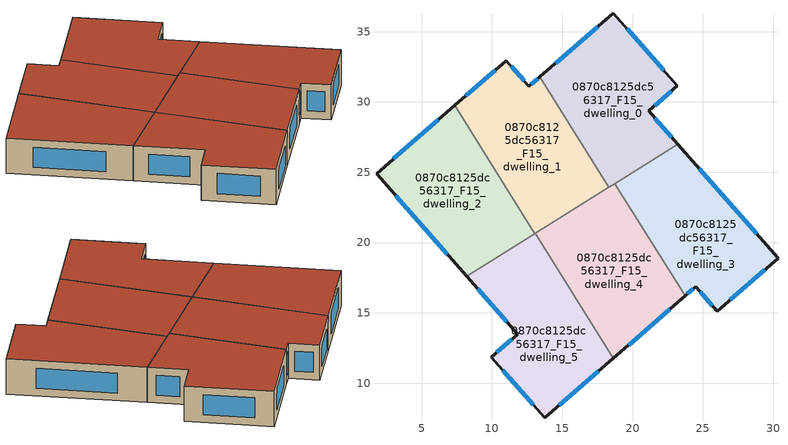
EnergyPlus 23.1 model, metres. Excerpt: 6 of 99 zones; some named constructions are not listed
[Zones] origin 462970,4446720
0870c8125dc56317_F15_dwelling_0
 floor to 0870c8125dc56317_F14_dwelling_0 (EU_floor_Construction): 18.63,36.32 23.18,31.14 21.15,29.36 23.22,26.99 18.31,23.92 13.41,31.78 z45
 wall outside (EU_wall_Construction): 23.22,26.99 21.15,29.36 23.18,31.14 18.63,36.32 13.41,31.78 z45:48
 wall to 0870c8125dc56317_F15_dwelling_1 (EU_wall_Construction): 13.41,31.78 18.31,23.92 z45:48
 wall to 0870c8125dc56317_F15_dwelling_3 (EU_wall_Construction): 18.74,24.19 23.22,26.99 z45:48
 wall to 0870c8125dc56317_F15_dwelling_4 (EU_wall_Construction): 18.31,23.92 18.74,24.19 z45:48
 window (EU_Window_Construction): 22.78,27.5 21.59,28.85 / 17.51,35.35 14.53,32.75 / 22.21,32.25 19.61,35.21 / 21.58,29.74 22.75,30.76 z45.64:47.36
 roof outside (EU_roof_Construction): 23.22,26.99 21.15,29.36 23.18,31.14 18.63,36.32 13.41,31.78 18.31,23.92 z48
0870c8125dc56317_F15_dwelling_1
 floor to 0870c8125dc56317_F14_dwelling_1 (EU_floor_Construction): 13.41,31.78 18.31,23.92 13.06,20.64 7.36,29.75 11.02,32.94 12.63,31.1 z45
 wall outside (EU_wall_Construction): 13.41,31.78 12.63,31.1 11.02,32.94 7.36,29.75 z45:48
 wall to 0870c8125dc56317_F15_dwelling_2 (EU_wall_Construction): 7.36,29.75 13.06,20.64 z45:48
 wall to 0870c8125dc56317_F15_dwelling_4 (EU_wall_Construction): 13.06,20.64 18.31,23.92 z45:48
 window (EU_Window_Construction): 10.24,32.26 8.14,30.44 / 12.29,31.49 11.37,32.55 / 13.24,31.63 12.8,31.25 z45.64:47.36
 roof outside (EU_roof_Construction): 18.31,23.92 13.41,31.78 12.63,31.1 11.02,32.94 7.36,29.75 13.06,20.64 z48
0870c8125dc56317_F15_dwelling_2
 floor to 0870c8125dc56317_F14_dwelling_2 (EU_floor_Construction): 7.36,29.75 13.06,20.64 8.19,17.6 1.79,24.91 z45
 wall outside (EU_wall_Construction): 7.36,29.75 1.79,24.91 8.19,17.6 z45:48
 wall to 0870c8125dc56317_F15_dwelling_5 (EU_wall_Construction): 8.19,17.6 13.06,20.64 z45:48
 window (EU_Window_Construction): 3.16,23.34 6.82,19.17 / 6.17,28.71 2.98,25.94 z45.64:47.36
 roof outside (EU_roof_Construction): 13.06,20.64 7.36,29.75 1.79,24.91 8.19,17.6 z48
0870c8125dc56317_F15_dwelling_3
 floor to 0870c8125dc56317_F14_dwelling_3 (EU_floor_Construction): 23.22,26.99 30.34,18.88 26.01,15.12 24.48,16.86 23.74,16.21 18.74,24.2 z45
 wall outside (EU_wall_Construction): 23.74,16.21 24.48,16.86 26.01,15.12 30.34,18.88 23.22,26.99 z45:48
 wall to 0870c8125dc56317_F15_dwelling_4 (EU_wall_Construction): 18.74,24.2 23.74,16.21 z45:48
 window (EU_Window_Construction): 28.82,20.62 24.75,25.26 / 26.94,15.92 29.41,18.08 / 24.81,16.48 25.68,15.49 / 23.9,16.35 24.32,16.72 z45.64:47.36
 roof outside (EU_roof_Construction): 30.34,18.88 23.22,26.99 18.74,24.2 23.74,16.21 24.48,16.86 26.01,15.12 z48
0870c8125dc56317_F15_dwelling_4
 floor to 0870c8125dc56317_F14_dwelling_4 (EU_floor_Construction): 18.74,24.2 23.74,16.21 18.61,11.76 13.06,20.64 z45
 wall outside (EU_wall_Construction): 18.61,11.76 23.74,16.21 z45:48
 wall to 0870c8125dc56317_F15_dwelling_5 (EU_wall_Construction): 13.06,20.64 18.61,11.76 z45:48
 window (EU_Window_Construction): 19.71,12.71 22.64,15.25 z45.64:47.36
 roof outside (EU_roof_Construction): 23.74,16.21 18.74,24.2 13.06,20.64 18.61,11.76 z48
0870c8125dc56317_F15_dwelling_5
 floor to 0870c8125dc56317_F14_dwelling_5 (EU_floor_Construction): 13.06,20.64 18.61,11.76 13.74,7.52 9.96,11.83 11.82,13.47 8.19,17.6 z45
 wall outside (EU_wall_Construction): 8.19,17.6 11.82,13.47 9.96,11.83 13.74,7.52 18.61,11.76 z45:48
 window (EU_Window_Construction): 8.97,16.72 11.04,14.35 / 14.79,8.43 17.57,10.85 / 10.77,10.91 12.93,8.44 / 11.42,13.12 10.36,12.18 z45.64:47.36
 roof outside (EU_roof_Construction): 18.61,11.76 13.06,20.64 8.19,17.6 11.82,13.47 9.96,11.83 13.74,7.52 z48
[HVACTEMPLATE:THERMOSTAT]
EU_HeatOnly_0870c8125dc56317_F15_dwelling_5: Constant Heating Setpoint=20; Constant Cooling Setpoint=50
[SCHEDULE:FILE] Column Number=1; Rows to Skip at Top=0; Number of Hours of Data=8760; Column Separator=Comma; Interpolate to Timestep=No; Minutes per Item=60; Adjust Schedule for Daylight Savings=Yes
Name | File
EU_Step8_GainSchedule_0870c8125dc56317_F3_dwelling_2_f000 | ../../schedules/0870c8125dc56317/0870c8125dc56317_F3_dwelling_2_f000_gain.csv
EU_Step8_GainSchedule_0870c8125dc56317_F3_dwelling_3_f000 | ../../schedules/0870c8125dc56317/0870c8125dc56317_F3_dwelling_3_f000_gain.csv
EU_Step8_GainSchedule_0870c8125dc56317_F3_dwelling_4_f000 | ../../schedules/0870c8125dc56317/0870c8125dc56317_F3_dwelling_4_f000_gain.csv
EU_Step8_GainSchedule_0870c8125dc56317_F3_dwelling_5_f000 | ../../schedules/0870c8125dc56317/0870c8125dc56317_F3_dwelling_5_f000_gain.csv
EU_Step8_GainSchedule_0870c8125dc56317_F4_dwelling_0_f000 | ../../schedules/0870c8125dc56317/0870c8125dc56317_F4_dwelling_0_f000_gain.csv
EU_Step8_GainSchedule_0870c8125dc56317_F4_dwelling_1_f000 | ../../schedules/0870c8125dc56317/0870c8125dc56317_F4_dwelling_1_f000_gain.csv
EU_Step8_GainSchedule_0870c8125dc56317_F4_dwelling_2_f000 | ../../schedules/0870c8125dc56317/0870c8125dc56317_F4_dwelling_2_f000_gain.csv
EU_Step8_GainSchedule_0870c8125dc56317_F4_dwelling_3_f000 | ../../schedules/0870c8125dc56317/0870c8125dc56317_F4_dwelling_3_f000_gain.csv
EU_Step8_GainSchedule_0870c8125dc56317_F4_dwelling_4_f000 | ../../schedules/0870c8125dc56317/0870c8125dc56317_F4_dwelling_4_f000_gain.csv
EU_Step8_GainSchedule_0870c8125dc56317_F4_dwelling_5_f000 | ../../schedules/0870c8125dc56317/0870c8125dc56317_F4_dwelling_5_f000_gain.csv
EU_Step8_GainSchedule_0870c8125dc56317_F7_dwelling_0_f000 | ../../schedules/0870c8125dc56317/0870c8125dc56317_F7_dwelling_0_f000_gain.csv
EU_Step8_GainSchedule_0870c8125dc56317_F7_dwelling_1_f000 | ../../schedules/0870c8125dc56317/0870c8125dc56317_F7_dwelling_1_f000_gain.csv
EU_Step8_GainSchedule_0870c8125dc56317_F7_dwelling_2_f000 | ../../schedules/0870c8125dc56317/0870c8125dc56317_F7_dwelling_2_f000_gain.csv
EU_Step8_GainSchedule_0870c8125dc56317_F7_dwelling_3_f000 | ../../schedules/0870c8125dc56317/0870c8125dc56317_F7_dwelling_3_f000_gain.csv
EU_Step8_GainSchedule_0870c8125dc56317_F7_dwelling_4_f000 | ../../schedules/0870c8125dc56317/0870c8125dc56317_F7_dwelling_4_f000_gain.csv
EU_Step8_GainSchedule_0870c8125dc56317_F7_dwelling_5_f000 | ../../schedules/0870c8125dc56317/0870c8125dc56317_F7_dwelling_5_f000_gain.csv
EU_Step8_GainSchedule_0870c8125dc56317_F8_dwelling_0_f000 | ../../schedules/0870c8125dc56317/0870c8125dc56317_F8_dwelling_0_f000_gain.csv
EU_Step8_GainSchedule_0870c8125dc56317_F8_dwelling_1_f000 | ../../schedules/0870c8125dc56317/0870c8125dc56317_F8_dwelling_1_f000_gain.csv
EU_Step8_GainSchedule_0870c8125dc56317_F8_dwelling_2_f000 | ../../schedules/0870c8125dc56317/0870c8125dc56317_F8_dwelling_2_f000_gain.csv
EU_Step8_GainSchedule_0870c8125dc56317_F8_dwelling_3_f000 | ../../schedules/0870c8125dc56317/0870c8125dc56317_F8_dwelling_3_f000_gain.csv
EU_Step8_GainSchedule_0870c8125dc56317_F8_dwelling_4_f000 | ../../schedules/0870c8125dc56317/0870c8125dc56317_F8_dwelling_4_f000_gain.csv
EU_Step8_GainSchedule_0870c8125dc56317_F8_dwelling_5_f000 | ../../schedules/0870c8125dc56317/0870c8125dc56317_F8_dwelling_5_f000_gain.csv
EU_Step8_GainSchedule_0870c8125dc56317_F9_dwelling_0_f000 | ../../schedules/0870c8125dc56317/0870c8125dc56317_F9_dwelling_0_f000_gain.csv
EU_Step8_GainSchedule_0870c8125dc56317_F9_dwelling_1_f000 | ../../schedules/0870c8125dc56317/0870c8125dc56317_F9_dwelling_1_f000_gain.csv
EU_Step8_GainSchedule_0870c8125dc56317_F9_dwelling_2_f000 | ../../schedules/0870c8125dc56317/0870c8125dc56317_F9_dwelling_2_f000_gain.csv
EU_Step8_GainSchedule_0870c8125dc56317_F9_dwelling_3_f000 | ../../schedules/0870c8125dc56317/0870c8125dc56317_F9_dwelling_3_f000_gain.csv
EU_Step8_GainSchedule_0870c8125dc56317_F9_dwelling_4_f000 | ../../schedules/0870c8125dc56317/0870c8125dc56317_F9_dwelling_4_f000_gain.csv
EU_Step8_GainSchedule_0870c8125dc56317_F9_dwelling_5_f000 | ../../schedules/0870c8125dc56317/0870c8125dc56317_F9_dwelling_5_f000_gain.csv
EU_Step8_GainSchedule_0870c8125dc56317_F10_dwelling_0_f000 | ../../schedules/0870c8125dc56317/0870c8125dc56317_F10_dwelling_0_f000_gain.csv
EU_Step8_GainSchedule_0870c8125dc56317_F10_dwelling_1_f000 | ../../schedules/0870c8125dc56317/0870c8125dc56317_F10_dwelling_1_f000_gain.csv
EU_Step8_GainSchedule_0870c8125dc56317_F10_dwelling_2_f000 | ../../schedules/0870c8125dc56317/0870c8125dc56317_F10_dwelling_2_f000_gain.csv
EU_Step8_GainSchedule_0870c8125dc56317_F10_dwelling_3_f000 | ../../schedules/0870c8125dc56317/0870c8125dc56317_F10_dwelling_3_f000_gain.csv
EU_Step8_GainSchedule_0870c8125dc56317_F10_dwelling_4_f000 | ../../schedules/0870c8125dc56317/0870c8125dc56317_F10_dwelling_4_f000_gain.csv
EU_Step8_GainSchedule_0870c8125dc56317_F10_dwelling_5_f000 | ../../schedules/0870c8125dc56317/0870c8125dc56317_F10_dwelling_5_f000_gain.csv
